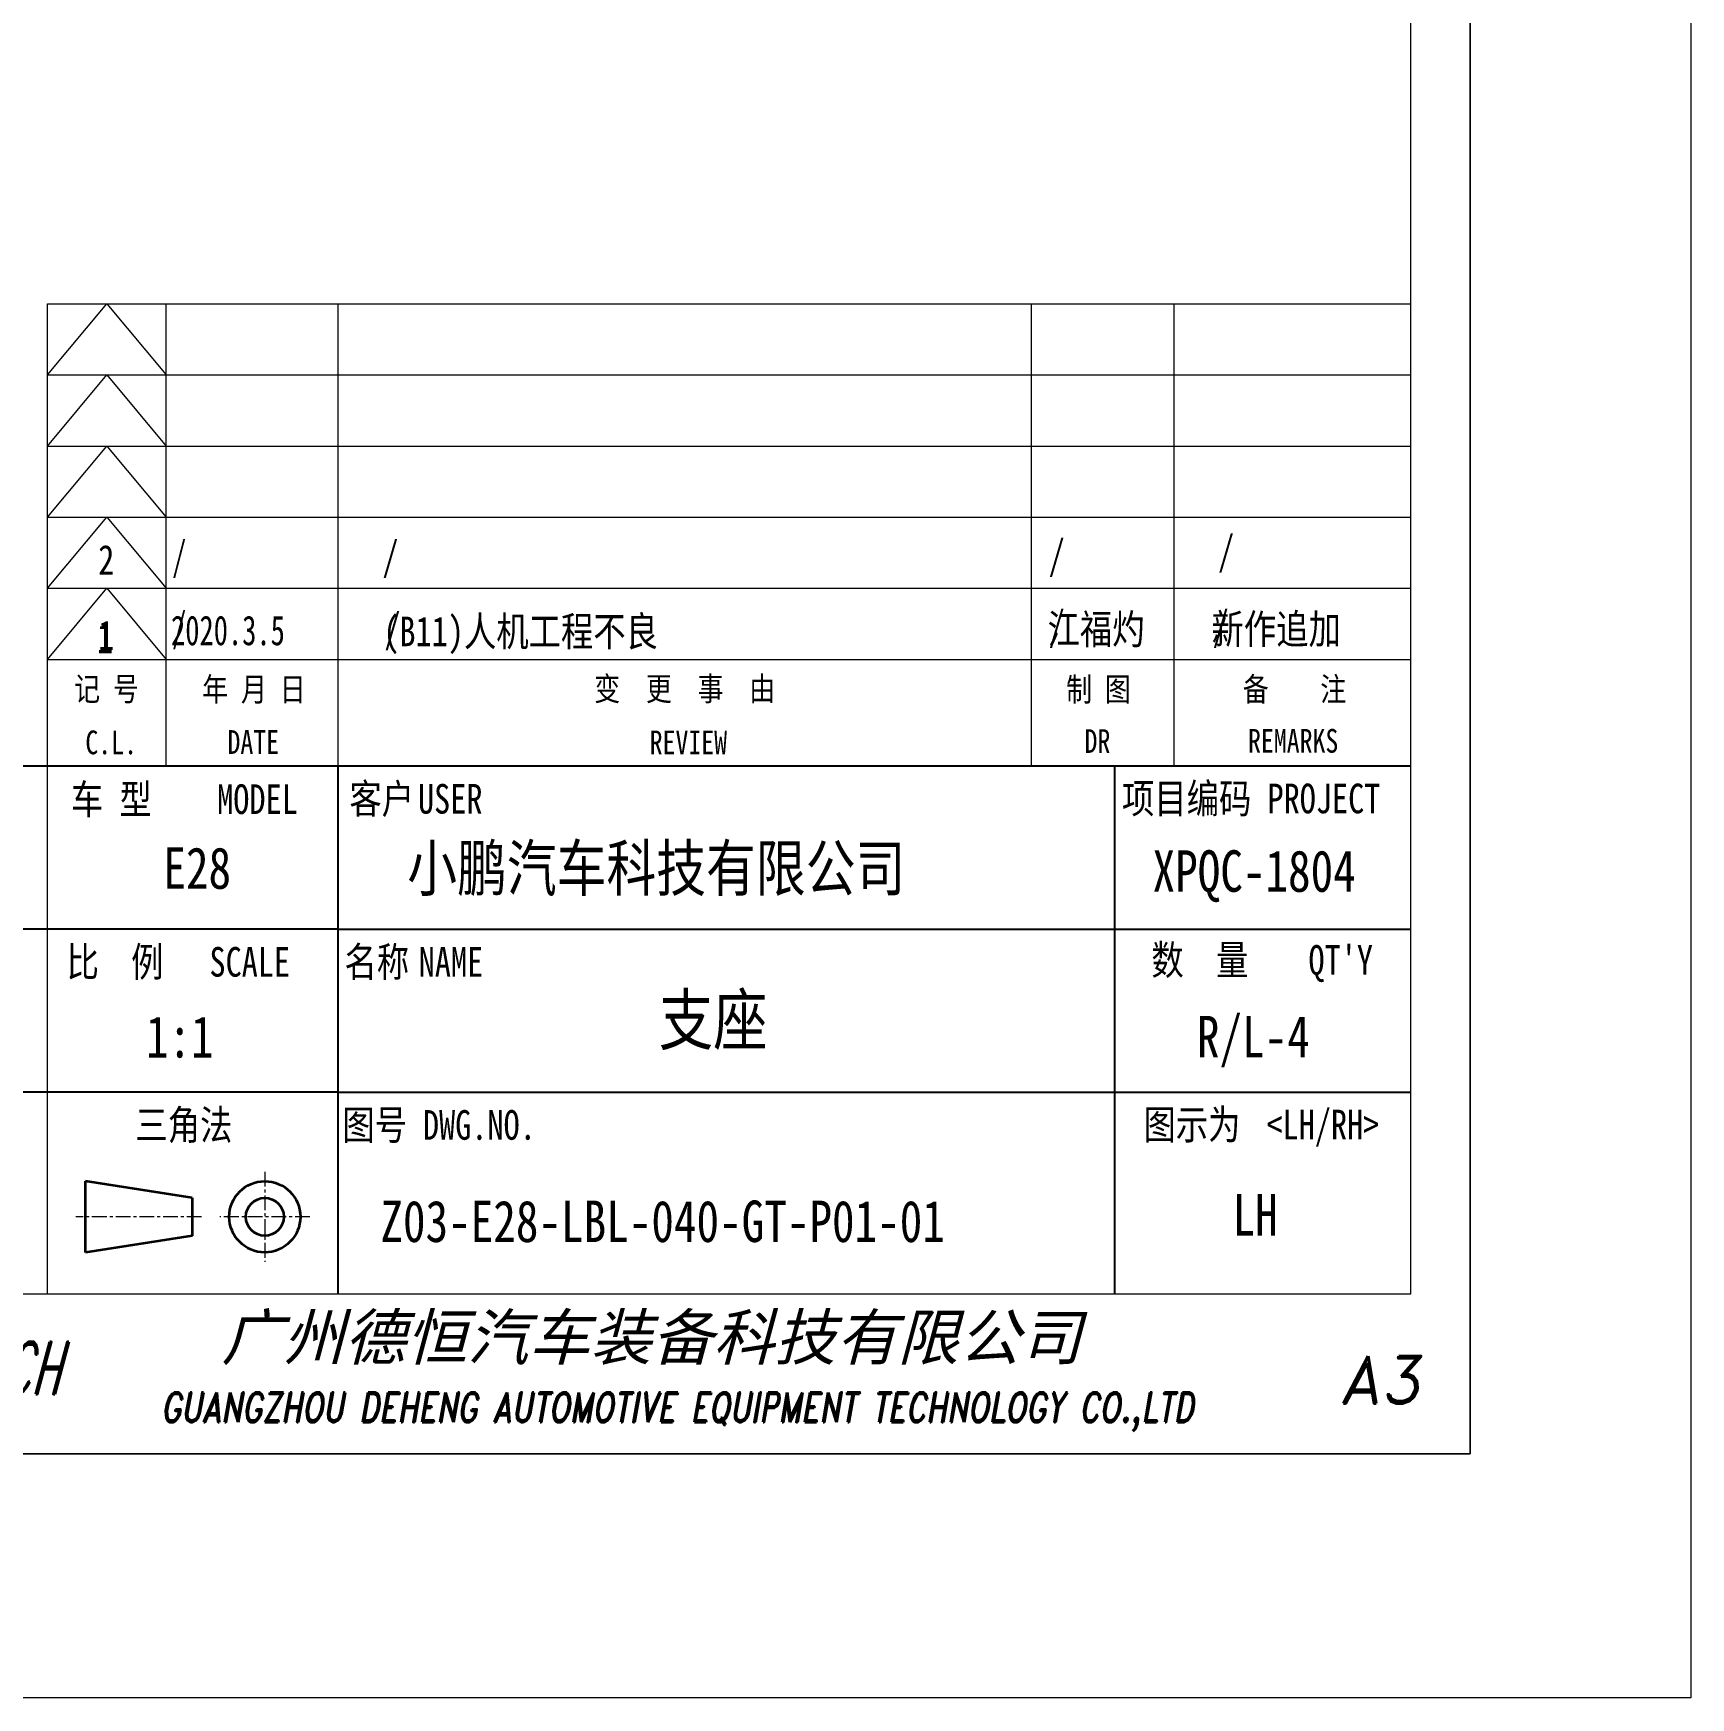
# Model space of a CAD drawing. Header units: millimetres. Extents: x 1333 to 106363, y -60675 to -5704.
# Drawn here: x 8917.4 to 9197, y -60501 to -60220.3 of the extents above; entities that cross this region are included whole.
import ezdxf
from ezdxf.enums import TextEntityAlignment as Align

# ---------------------------------------------------------------- set-up
doc = ezdxf.new("R2010")
doc.units = ezdxf.units.MM
doc.header["$LTSCALE"] = 0.5
doc.linetypes.add('AM_ISO08W050x2', pattern=[9, 6, -0.75, 1.5, -0.75])
doc.linetypes.add('CENTER', pattern=[2, 1.25, -0.25, 0.25, -0.25])
for name, color, linetype, lineweight in [('中心线', 2, 'AM_ISO08W050x2', 18), ('图框', 7, 'Continuous', 18), ('标注线', 3, 'Continuous', 18)]:
    doc.layers.add(name, color=color, linetype=linetype, lineweight=lineweight)
for name, color, linetype in [('图号', 7, 'Continuous'), ('图名', 7, 'Continuous'), ('图框文字', 7, 'Continuous'), ('数量', 7, 'Continuous'), ('车型', 7, 'Continuous')]:
    doc.layers.add(name, color=color, linetype=linetype)
doc.layers.add('打印', color=7, linetype='Continuous', lineweight=15, plot=False)
doc.layers.add('打印-禁用', color=7, linetype='Continuous', lineweight=15, plot=False)
doc.styles.add('STYLE1', font='')
doc.styles.add('国标', font='simfang.ttf', dxfattribs={"width": 0.8})
doc.styles.add('标题字', font='romand.shx', dxfattribs={"oblique": 10, "bigfont": 'bigfont.shx'})
doc.styles.get('STYLE1').set_extended_font_data('SimSun')

# ---------------------------------------------------------------- blocks, each defined once
blk = doc.blocks.new('GZDEH零件A3图框V01版')
at = {"layer": '中心线', "color": 1, "linetype": 'CENTER', "lineweight": 5, "ltscale": 2}
for p, q in [((3175.82, -1822.66), (3175.82, -1830.26)), ((3170.49, -1826.46), (3159.89, -1826.46)), ((3179.62, -1826.46), (3172.02, -1826.46))]:
    blk.add_line(p, q, dxfattribs=at)
at = {"layer": '图框', "linetype": 'Continuous'}
for p, q in [((3272.49, -1832.96), (3272.49, -1554.46)), ((3157.49, -1749.46), (3272.49, -1749.46)), ((3157.49, -1832.96), (3157.49, -1749.46)), ((2882.49, -1832.96), (3272.49, -1832.96))]:
    blk.add_line(p, q, dxfattribs=at)
at = {"layer": '图框', "color": 9}
for p, q in [((3157.49, -1755.46), (3162.49, -1749.46)), ((3162.49, -1749.46), (3167.49, -1755.46)), ((3167.49, -1788.46), (3167.49, -1749.46)), ((3240.49, -1788.46), (3240.49, -1749.46)), ((3252.49, -1749.46), (3252.49, -1788.46)), ((3157.49, -1755.46), (3272.49, -1755.46)), ((3157.49, -1761.46), (3162.49, -1755.46)), ((3162.49, -1755.46), (3167.49, -1761.46)), ((3157.49, -1761.46), (3272.49, -1761.46)), ((3157.49, -1767.46), (3162.49, -1761.46)), ((3162.49, -1761.46), (3167.49, -1767.46)), ((3157.49, -1767.46), (3272.49, -1767.46)), ((3157.49, -1773.46), (3162.49, -1767.46)), ((3162.49, -1767.46), (3167.49, -1773.46)), ((3157.49, -1773.46), (3272.49, -1773.46)), ((3157.49, -1779.46), (3162.49, -1773.46)), ((3162.49, -1773.46), (3167.49, -1779.46)), ((3157.49, -1779.46), (3272.49, -1779.46))]:
    blk.add_line(p, q, dxfattribs=at)
at = {"layer": '图框', "color": 9, "linetype": 'Continuous'}
blk.add_line((3181.99, -1749.46), (3181.99, -1832.96), dxfattribs=at)
at = {"layer": '图框', "color": 2, "linetype": 'ByBlock', "lineweight": 35}
for p, q in [((3169.69, -1824.86), (3160.69, -1823.46)), ((3160.69, -1829.46), (3160.69, -1823.46)), ((3169.69, -1824.86), (3169.69, -1828.06)), ((3169.69, -1828.06), (3160.69, -1829.46))]:
    blk.add_line(p, q, dxfattribs=at)
for radius in [3, 1.6]:
    blk.add_circle((3175.82, -1826.46), radius, dxfattribs=at)
at = {"layer": '图框文字', "color": 7}
blk.add_line((3272.49, -1788.46), (3092.49, -1788.46), dxfattribs=at)
at = {"layer": '图框文字', "color": 9}
for p, q in [((3272.49, -1788.46), (3092.49, -1788.46)), ((3181.99, -1788.46), (3181.99, -1832.96)), ((3247.49, -1788.46), (3247.49, -1832.96)), ((3181.99, -1802.21), (3092.49, -1802.21)), ((3181.99, -1802.21), (3272.49, -1802.21)), ((3181.99, -1815.96), (3092.49, -1815.96)), ((3181.99, -1815.96), (3272.49, -1815.96))]:
    blk.add_line(p, q, dxfattribs=at)
at = {"layer": '打印-禁用', "linetype": 'Continuous'}
for p, q in [((3277.49, -1846.46), (3277.49, -1549.46)), ((2857.49, -1846.46), (3277.49, -1846.46))]:
    blk.add_line(p, q, dxfattribs=at)
at = {"layer": '图框', "color": 9, "style": '国标', "width": 0.8}
for s, p in [('记 号', (3162.47, -1782.94)), ('年 月 日', (3174.9, -1782.98)), ('变  更  事  由', (3211.24, -1782.93)), ('C.L.', (3162.86, -1787.45)), ('DATE', (3174.85, -1787.42)), ('REVIEW', (3211.55, -1787.45))]:
    blk.add_text(s, height=2, dxfattribs=at).set_placement(p, align=Align.CENTER)
for s, p in [('制 图', (3246.15, -1781.95)), ('备    注', (3262.68, -1781.92)), ('DR', (3246.06, -1786.34)), ('REMARKS', (3262.57, -1786.32))]:
    blk.add_text(s, height=2, dxfattribs=at).set_placement(p, align=Align.MIDDLE)
at = {"layer": '图框文字', "color": 9, "style": '国标', "width": 0.8}
for s, p in [('客户', (3185.68, -1792.46)), ('USER', (3191.46, -1792.46))]:
    blk.add_text(s, height=2.5, dxfattribs=at).set_placement(p, align=Align.CENTER)
for s, p in [('项目编码 PROJECT', (3248.13, -1792.43)), ('比  例\u3000', (3159.1, -1806.21)), ('名称\u3000', (3182.54, -1806.21)), ('数  量', (3250.61, -1806.05)), ("QT'Y ", (3263.86, -1806.05)), ('SCALE', (3171.15, -1806.21)), ('NAME', (3188.8, -1806.21)), ('三角法', (3164.9, -1819.96)), ('图号', (3182.36, -1819.96)), ('DWG.NO.', (3189.16, -1819.96)), ('图示为', (3249.94, -1819.93)), ('<LH/RH>', (3260.31, -1819.93))]:
    blk.add_text(s, height=2.5, dxfattribs=at).set_placement(p)
for s, p in [('车 型', (3162.87, -1791.2)), ('MODEL', (3175.2, -1791.24))]:
    blk.add_text(s, height=2.5, dxfattribs=at).set_placement(p, align=Align.MIDDLE)
at = {"layer": '图框文字', "color": 7, "lineweight": -3, "style": 'STYLE1', "oblique": 15}
blk.add_text('广州德恒汽车装备科技有限公司', height=3.8, dxfattribs=at).set_placement((3172.16, -1838.51))
at = {"layer": '图框文字', "color": 7, "style": '标题字'}
for s, height, oblique, width, p in [('DEH-TECH', 4.4, 15, 0.6, (3149.16, -1839.21)), ('GUANGZHOU DEHENG AUTOMOTIVE EQUIPMENT TECHNOLOGY CO.,LTD ', 2.5, 10, 0.75, (3211.26, -1842.9))]:
    blk.add_text(s, height=height, dxfattribs=dict(at, oblique=oblique, width=width)).set_placement(p, align=Align.MIDDLE)
at = {"layer": '图框文字', "color": 7, "style": '标题字', "oblique": 10}
blk.add_text('A3', height=4, dxfattribs=at).set_placement((3269.91, -1840.2), align=Align.MIDDLE)
blk = doc.blocks.new('DEH A3')
at = {"layer": '图框'}
blk.add_blockref('GZDEH零件A3图框V01版', (-2857.49, 1846.46), dxfattribs=at)

msp = doc.modelspace()

# ---------------------------------------------------------------- linework, layer by layer
at = {"layer": '打印'}
msp.add_lwpolyline([(8319.794, -59865.865), (9159.794, -59865.865), (9159.794, -60459.865), (8319.794, -60459.865)], close=True, dxfattribs=at)
at = {"layer": '标注线', "linetype": 'ByBlock'}
msp.add_lwpolyline([(8307.788, -59830.752), (9197.026, -59830.752), (9197.026, -60500.972), (8307.788, -60500.972)], close=True, dxfattribs=at)

# ---------------------------------------------------------------- block references
at = {"layer": '图框', "xscale": 2, "yscale": 2, "zscale": 2}
msp.add_blockref('DEH A3', (8319.794, -60459.865), dxfattribs=at)

# ---------------------------------------------------------------- texts
at = {"layer": '图号', "color": 3, "style": '国标', "width": 0.8}
msp.add_text('Z03-E28-LBL-040-GT-P01-01', height=7, dxfattribs=at).set_placement((8975.953, -60424.118))
at = {"layer": '图名', "color": 3, "style": '国标', "width": 0.8}
msp.add_text('支座', height=8.4, dxfattribs=at).set_placement((9032.099, -60390.838), align=Align.CENTER)
at = {"layer": '图框文字', "color": 3, "style": '国标'}
for s, height, width, p in [('2', 5, 0.8, (8928.35, -60311.553)), ('/', 5, 0.705904, (8940.814, -60310.921)), ('/', 5, 0.8, (8976.285, -60310.921)), ('/', 5, 0.8, (9088.695, -60310.724)), ('/', 5, 0.8, (9117.285, -60309.982)), ('/', 5, 0.705904, (8940.814, -60322.921)), ('/', 5, 0.8, (8976.629, -60323.091)), ('(B11)人机工程不良', 5, 0.8, (8976.444, -60323.628)), ('江福灼', 5, 0.8, (9088.511, -60323.261)), ('/', 5, 0.8, (9088.695, -60322.724)), ('新作追加', 5, 0.8, (9116.173, -60323.239)), ('/', 5, 0.8, (9116.358, -60322.702)), ('1', 5, 0.8, (8928.144, -60324.81)), ('1', 5, 0.8, (8928.328, -60324.273)), ('2020.3.5', 5, 0.705904, (8940.63, -60323.458)), ('小鹏汽车科技有限公司', 7.7, 0.8, (8980.484, -60364.903)), ('XPQC-1804', 7, 0.8, (9106.229, -60365.045)), ('1:1', 7, 0.8, (8936.396, -60392.999))]:
    msp.add_text(s, height=height, dxfattribs=dict(at, width=width)).set_placement(p)
at = {"layer": '图框文字', "color": 3, "style": '国标', "width": 0.8}
msp.add_text('LH', height=7, dxfattribs=at).set_placement((9123.538, -60423.033), align=Align.CENTER)
at = {"layer": '数量', "color": 3, "style": '国标', "width": 0.8}
msp.add_text('R/L-4', height=7, dxfattribs=at).set_placement((9123.23, -60392.968), align=Align.CENTER)
at = {"layer": '车型', "color": 3, "style": '国标', "width": 0.8}
msp.add_text('E28', height=7, dxfattribs=at).set_placement((8945.054, -60364.54), align=Align.CENTER)

doc.saveas('drawing.dxf')
